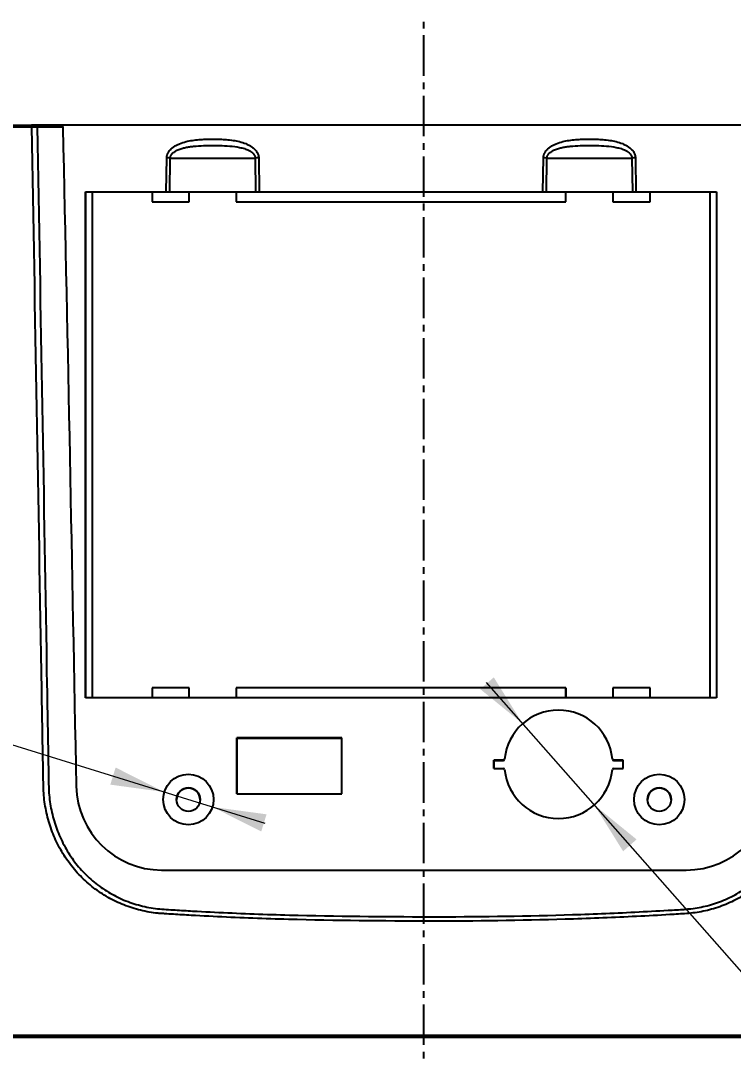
# Model space of a CAD drawing. Header units: millimetres. Extents: x 1677 to 3499, y -182 to 1106.
# Drawn here: x 2368.7 to 2474.7, y 757.2 to 910.3 of the extents above; entities that cross this region are included whole.
import ezdxf

# ---------------------------------------------------------------- set-up
doc = ezdxf.new("R2010")
doc.units = ezdxf.units.MM
doc.linetypes.add('CENTERX2', pattern=[20.32, 12.7, -2.54, 2.54, -2.54])
doc.linetypes.add('点画线', pattern=[18, 12, -2, 2, -2])
doc.layers.add('中心线层', color=1, linetype='CENTERX2', lineweight=25)
doc.layers.add('尺寸线层', color=3, linetype='Continuous', lineweight=18)
doc.styles.get("Standard").update_dxf_attribs({"font": 'txt.shx', "bigfont": 'gbcbig.shx'})
doc.dimstyles.new('ISO-25', dxfattribs={"dimtxt": 3.5, "dimasz": 2.5, "dimexe": 1.25, "dimexo": 0.625, "dimtad": 1, "dimtxsty": 'Standard', "dimcen": 2.5, "dimdle": 5, "dimadec": 0, "dimazin": 0, "dimtfac": 1, "dimtmove": 0, "dimatfit": 3, "dimfxl": 0, "dimarcsym": 0})

# ---------------------------------------------------------------- blocks, each defined once
blk = doc.blocks.new('*X18')
at = {"layer": '尺寸线层', "linetype": 'Continuous'}
for points in [[(2336.69, 637.87), (2330.12, 642.63), (2328.93, 640.24)], [(2340.49, 635.97), (2348.25, 633.59), (2347.06, 631.21)]]:
    blk.add_hatch(color=0, dxfattribs=at).paths.add_polyline_path(points, flags=0)
at = {"layer": '尺寸线层', "color": 0, "linetype": 'Continuous'}
blk.add_line((2055.2, 778.21), (2347.79, 632.33), dxfattribs=at)
at = {"layer": '尺寸线层', "color": 0, "insert": (2186.53, 724.49), "char_height": 14, "width": 566, "attachment_point": 5, "rotation": 333.4999}
blk.add_mtext('Injection-molded copper nuts  M3X6', dxfattribs=at)
blk = doc.blocks.new('*X22')
at = {"layer": '尺寸线层', "linetype": 'Continuous'}
for points in [[(2390.1, 795.73), (2382.86, 799.37), (2382.07, 796.83)], [(2397.27, 793.51), (2405.3, 792.42), (2404.51, 789.87)]]:
    blk.add_hatch(color=0, dxfattribs=at).paths.add_polyline_path(points, flags=0)
at = {"layer": '尺寸线层', "color": 0, "linetype": 'Continuous'}
blk.add_line((2211.36, 851.09), (2405.06, 791.1), dxfattribs=at)
at = {"layer": '尺寸线层', "color": 0, "char_height": 14, "attachment_point": 5, "rotation": 342.7914}
for s, insert, width in [('2-{\\fCXGDTSHP;f}%%C7.5', (2253.76, 847.24), 166.5833), ('%%C3.5', (2248.62, 830.63), 64)]:
    blk.add_mtext(s, dxfattribs=dict(at, insert=insert, width=width))
blk = doc.blocks.new('*X23')
at = {"layer": '尺寸线层', "linetype": 'Continuous'}
for points in [[(2443.37, 805.89), (2437.08, 811.01), (2439.08, 812.77)], [(2454.02, 793.81), (2458.31, 786.93), (2460.31, 788.69)]]:
    blk.add_hatch(color=0, dxfattribs=at).paths.add_polyline_path(points, flags=0)
at = {"layer": '尺寸线层', "color": 0, "linetype": 'Continuous'}
blk.add_line((2536.36, 700.45), (2437.98, 812.01), dxfattribs=at)
at = {"layer": '尺寸线层', "color": 0, "insert": (2528.89, 719.86), "char_height": 14, "width": 78, "attachment_point": 5, "rotation": 311.4088}
blk.add_mtext('%%C16,1', dxfattribs=at)

msp = doc.modelspace()

# ---------------------------------------------------------------- linework, layer by layer
at = {"layer": '中心线层', "linetype": '点画线', "ltscale": 0.5}
msp.add_line((2428.7, 731.15), (2428.7, 910.34), dxfattribs=at)
at = {"layer": '中心线层', "color": 7, "linetype": 'Continuous', "lineweight": 25}
for p, q in [((2374.77, 894.82), (2370.94, 894.82)), ((2370.94, 894.82), (2370.94, 894.82)), ((2374.71, 894.82), (2370.94, 894.82)), ((2371.18, 894.55), (2375, 894.55)), ((2482.69, 894.82), (2374.71, 894.82)), ((2374.75, 894.82), (2374.75, 894.82)), ((2375.01, 894.55), (2375, 894.57)), ((2390.39, 884.92), (2390.46, 889.93)), ((2390.92, 884.92), (2390.98, 889.92)), ((2390.98, 889.92), (2403.61, 889.92)), ((2403.61, 889.92), (2403.68, 884.92)), ((2404.14, 889.93), (2404.21, 884.92)), ((2446.39, 884.92), (2446.46, 889.93)), ((2446.92, 884.92), (2446.98, 889.92)), ((2446.98, 889.92), (2459.61, 889.92)), ((2459.61, 889.92), (2459.68, 884.92)), ((2460.14, 889.93), (2460.21, 884.92)), ((2378.4, 884.92), (2390.39, 884.92)), ((2378.4, 809.72), (2378.4, 884.92)), ((2378.4, 884.92), (2378.4, 809.72)), ((2379.4, 809.72), (2379.4, 884.92)), ((2388.28, 884.92), (2388.28, 883.42)), ((2390.92, 884.92), (2403.68, 884.92)), ((2393.8, 883.42), (2393.8, 884.92)), ((2400.8, 884.92), (2400.8, 883.42)), ((2404.21, 884.92), (2446.39, 884.92)), ((2446.92, 884.92), (2459.68, 884.92)), ((2449.8, 883.42), (2449.8, 884.92)), ((2456.8, 884.92), (2456.8, 883.42)), ((2460.21, 884.92), (2472.2, 884.92)), ((2462.31, 883.42), (2462.31, 884.92)), ((2471.2, 884.92), (2471.2, 809.72)), ((2472.2, 884.92), (2472.2, 809.72)), ((2388.28, 883.42), (2393.8, 883.42)), ((2400.8, 883.42), (2449.8, 883.42)), ((2456.8, 883.42), (2462.31, 883.42)), ((2388.28, 811.22), (2388.28, 809.72)), ((2393.8, 811.22), (2388.28, 811.22)), ((2393.8, 809.72), (2393.8, 811.22)), ((2449.8, 811.22), (2400.8, 811.22)), ((2400.8, 811.22), (2400.8, 809.72)), ((2449.8, 809.72), (2449.8, 811.22)), ((2449.8, 811.22), (2449.8, 811.22)), ((2449.8, 811.22), (2449.8, 809.72)), ((2462.31, 811.22), (2456.8, 811.22)), ((2456.8, 811.22), (2456.8, 809.72)), ((2462.31, 809.72), (2462.31, 811.22)), ((2472.2, 809.72), (2378.4, 809.72)), ((2378.4, 809.72), (2378.4, 809.72)), ((2416.48, 803.77), (2400.9, 803.77)), ((2400.9, 803.77), (2400.9, 795.47)), ((2400.9, 803.73), (2400.9, 803.77)), ((2400.9, 795.47), (2400.9, 803.73)), ((2400.9, 803.73), (2416.48, 803.73)), ((2416.48, 795.47), (2416.48, 803.77)), ((2440.49, 800.45), (2439.1, 800.45)), ((2439.1, 800.45), (2439.1, 799.25)), ((2439.1, 800.41), (2439.1, 800.45)), ((2439.1, 799.25), (2439.1, 800.41)), ((2439.1, 800.41), (2440.49, 800.41)), ((2440.49, 800.41), (2440.49, 800.45)), ((2440.69, 800.63), (2440.69, 800.59)), ((2456.71, 800.59), (2456.71, 800.63)), ((2458.3, 800.45), (2456.91, 800.45)), ((2456.91, 800.45), (2456.91, 800.41)), ((2456.91, 800.41), (2458.3, 800.41)), ((2458.3, 799.25), (2458.3, 800.45)), ((2439.1, 799.25), (2440.49, 799.25)), ((2456.91, 799.25), (2458.3, 799.25)), ((2400.9, 795.47), (2416.48, 795.47)), ((2389.7, 784.14), (2467.7, 784.14)), ((2430.94, 759.63), (2430.94, 759.32))]:
    msp.add_line(p, q, dxfattribs=at)
msp.add_lwpolyline([(2375.01, 894.53), (2375.01, 894.54), (2375.01, 894.55)], dxfattribs=at)
for centre, radius in [((2393.68, 794.62), 3.75), ((2463.68, 794.62), 3.75), ((2393.68, 794.61), 1.75), ((2463.68, 794.61), 1.75)]:
    msp.add_circle(centre, radius, dxfattribs=at)
for centre, radius, start, end in [((2389.06, 789.78), 100.16, 88.8995, 89.2005), ((2405.54, 789.78), 100.16, 90.7995, 91.1005), ((2445.06, 789.78), 100.16, 88.8995, 89.2005), ((2461.54, 789.78), 100.16, 90.7995, 91.1005), ((2448.7, 799.85), 8.05, 5.5664, 174.4336), ((2440.49, 800.65), 0.2, 270.0002, 354.433), ((2456.91, 800.65), 0.2, 185.5674, 270), ((2440.49, 799.05), 0.2, 5.5657, 90), ((2448.7, 799.85), 8.05, 185.5664, 354.4336), ((2456.91, 799.05), 0.2, 89.9989, 174.433), ((2389.7, 796.84), 12.7, 181.1248, 270.0011), ((2393.68, 794.59), 1.75, 0.0049, 180.0021), ((2463.68, 794.59), 1.75, 89.9993, 180.0019), ((2463.68, 794.59), 1.75, 0.0048, 90.0009), ((2467.7, 796.84), 12.7, 269.9989, 358.8752)]:
    msp.add_arc(centre, radius, start, end, dxfattribs=at)
for centre, start_param, end_param in [((2440.49, 800.61), 3.141552, 4.615226), ((2456.91, 800.61), 1.667878, 3.141552)]:
    msp.add_ellipse(centre, major_axis=(0, 0.2), ratio=0.999886, start_param=start_param, end_param=end_param, dxfattribs=at)
for points, knots in [([(2366.57, 894.82), (2366.82, 894.82), (2367.32, 894.82), (2368.23, 894.82), (2369.08, 894.82), (2369.77, 894.82), (2370.13, 894.82), (2370.29, 894.82), (2370.37, 894.82)], [0, 0, 0, 0, 6558.554252, 13114.57198, 23410.546195, 28691.052018, 30765.509528, 32839.956945, 32839.956945, 32839.956945, 32839.956945]), ([(2366.57, 894.55), (2366.82, 894.55), (2367.33, 894.55), (2368.23, 894.55), (2369.09, 894.55), (2369.77, 894.55), (2370.14, 894.55), (2370.3, 894.55), (2370.38, 894.55)], [0, 0, 0, 0, 6558.685662, 13114.834748, 23411.015257, 28691.626882, 30766.125957, 32840.614938, 32840.614938, 32840.614938, 32840.614938]), ([(2370.37, 894.82), (2370.39, 894.82), (2370.44, 894.82), (2370.52, 894.82), (2370.62, 894.82), (2370.73, 894.82), (2370.82, 894.82), (2370.88, 894.82), (2370.92, 894.82), (2370.93, 894.82), (2370.94, 894.82)], [0, 0, 0, 0, 4732.673038, 9486.749459, 16932.484105, 26414.855485, 33880.158884, 38905.295947, 40887.31288, 42868.146227, 42868.146227, 42868.146227, 42868.146227]), ([(2370.37, 894.82), (2370.37, 894.82), (2370.37, 894.79), (2370.38, 894.69), (2370.38, 894.62), (2370.38, 894.55)], [0, 0, 0, 0, 6457.594855, 6457.594855, 12915.189711, 12915.189711, 12915.189711, 12915.189711]), ([(2370.94, 894.82), (2370.92, 894.82), (2370.9, 894.82), (2370.86, 894.82), (2370.83, 894.82), (2370.76, 894.82), (2370.72, 894.82), (2370.62, 894.82), (2370.57, 894.82), (2370.5, 894.82), (2370.47, 894.82), (2370.42, 894.82), (2370.4, 894.82), (2370.37, 894.82)], [0, 0, 0, 0, 4110.708362, 4110.708362, 8221.416723, 8221.416723, 16442.833446, 16442.833446, 24664.250169, 24664.250169, 28774.958531, 28774.958531, 32885.666892, 32885.666892, 32885.666892, 32885.666892]), ([(2430.95, 776.54), (2423.92, 776.55), (2416.89, 776.6), (2406.35, 776.86), (2402.84, 776.98), (2397.58, 777.22), (2394.94, 777.35), (2391.88, 777.54), (2390.57, 777.62), (2389.91, 777.67), (2389.69, 777.68), (2389.25, 777.71), (2389.04, 777.73), (2387.95, 777.86), (2387.1, 778.02), (2385.43, 778.46), (2384.6, 778.74), (2382.98, 779.41), (2382.2, 779.8), (2380.71, 780.69), (2380, 781.18), (2378.64, 782.26), (2377.99, 782.86), (2376.79, 784.13), (2376.25, 784.8), (2375.49, 785.87), (2375.25, 786.23), (2374.8, 786.97), (2374.58, 787.36), (2373.97, 788.52), (2373.62, 789.32), (2373.03, 790.95), (2372.79, 791.79), (2372.5, 793.07), (2372.42, 793.5), (2372.28, 794.37), (2372.23, 794.8), (2372.15, 795.67), (2372.13, 796.11), (2372.12, 796.98), (2372.1, 798.29), (2372.01, 803.08), (2371.94, 807.43), (2371.4, 838.8), (2370.93, 866.67), (2370.38, 894.55)], [0, 0, 0, 0, 15411.867446, 15411.867446, 23117.801168, 23117.801168, 26970.76803, 28897.25146, 29860.493176, 29860.493176, 30342.114033, 30342.114033, 30823.734891, 30823.734891, 32750.218322, 32750.218322, 34676.701752, 34676.701752, 36603.185183, 36603.185183, 38529.668614, 38529.668614, 40456.152045, 40456.152045, 42382.635475, 42382.635475, 43345.877191, 43345.877191, 44309.118906, 44309.118906, 46235.602337, 46235.602337, 48162.085767, 48162.085767, 49125.327483, 49125.327483, 50088.569198, 50088.569198, 51051.810913, 51051.810913, 52015.052629, 53941.536059, 61647.469782, 61647.469782, 123294.939564, 123294.939564, 123294.939564, 123294.939564]), ([(2370.38, 894.55), (2370.41, 894.55), (2370.47, 894.55), (2370.58, 894.55), (2370.65, 894.55), (2370.69, 894.55)], [0, 0, 0, 0, 5463.909836, 10952.530054, 18241.965896, 18241.965896, 18241.965896, 18241.965896]), ([(2370.69, 894.55), (2370.7, 894.55), (2370.72, 894.55), (2370.74, 894.55), (2370.75, 894.55)], [0, 0, 0, 0, 4815.033452, 12917.622288, 12917.622288, 12917.622288, 12917.622288]), ([(2370.75, 894.55), (2370.8, 894.55), (2370.9, 894.55), (2371.02, 894.55), (2371.1, 894.55), (2371.13, 894.55), (2371.14, 894.55)], [0, 0, 0, 0, 7883.572996, 15650.176125, 20878.127778, 22904.32002, 22904.32002, 22904.32002, 22904.32002]), ([(2370.94, 894.82), (2371, 894.82), (2371.05, 894.79), (2371.14, 894.69), (2371.17, 894.62), (2371.17, 894.55)], [0, 0, 0, 0, 6459.514043, 6459.514043, 12919.028086, 12919.028086, 12919.028086, 12919.028086]), ([(2371.14, 894.55), (2371.14, 894.55), (2371.15, 894.55), (2371.16, 894.55), (2371.17, 894.55)], [0, 0, 0, 0, 220.732291, 12920.185223, 12920.185223, 12920.185223, 12920.185223]), ([(2371.18, 894.55), (2371.72, 866.86), (2372.18, 839.18), (2372.71, 808.03), (2372.77, 804.57), (2372.85, 800.24), (2372.87, 798.95), (2372.89, 797.65), (2372.9, 796.78), (2372.91, 796.35), (2372.95, 795.49), (2372.99, 795.05), (2373.1, 794.19), (2373.16, 793.76), (2373.41, 792.48), (2373.63, 791.64), (2374.18, 790), (2374.51, 789.2), (2375.08, 788.03), (2375.29, 787.65), (2375.72, 786.89), (2375.95, 786.53), (2376.68, 785.46), (2377.21, 784.78), (2378.37, 783.5), (2379.01, 782.9), (2380.34, 781.8), (2381.05, 781.31), (2382.52, 780.42), (2383.29, 780.03), (2384.9, 779.35), (2385.72, 779.08), (2387.39, 778.65), (2388.23, 778.49), (2389.52, 778.35), (2389.96, 778.32), (2390.83, 778.27), (2392.13, 778.18), (2395.18, 778), (2397.79, 777.87), (2403.02, 777.63), (2406.51, 777.51), (2416.98, 777.26), (2423.96, 777.21), (2430.94, 777.2)], [0, 0, 0, 0, 58149.244218, 58149.244218, 65417.899745, 65417.899745, 67235.063627, 68143.645568, 68143.645568, 69052.227509, 69052.227509, 69960.80945, 69960.80945, 70869.391391, 70869.391391, 72686.555272, 72686.555272, 74503.719154, 74503.719154, 75412.301095, 75412.301095, 76320.883036, 76320.883036, 78138.046918, 78138.046918, 79955.2108, 79955.2108, 81772.374681, 81772.374681, 83589.538563, 83589.538563, 85406.702445, 85406.702445, 87223.866327, 87223.866327, 88132.448268, 88132.448268, 89041.030209, 90858.19409, 94492.521854, 94492.521854, 101761.177381, 101761.177381, 116298.488436, 116298.488436, 116298.488436, 116298.488436]), ([(2375, 894.59), (2374.99, 894.61), (2374.98, 894.64), (2374.95, 894.7), (2374.89, 894.76), (2374.83, 894.8), (2374.79, 894.81), (2374.77, 894.81), (2374.76, 894.82), (2374.75, 894.82), (2374.75, 894.82)], [0, 0, 0, 0, 5293.88857, 10740.557347, 21450.904717, 32165.173108, 35237.671178, 37571.152781, 40234.912644, 42950.650235, 42950.650235, 42950.650235, 42950.650235]), ([(2430.94, 777.2), (2437.56, 777.22), (2444.17, 777.31), (2454.08, 777.62), (2457.38, 777.76), (2462.33, 778.01), (2463.97, 778.1), (2466.03, 778.22), (2466.65, 778.26), (2467.26, 778.3), (2467.67, 778.33), (2467.88, 778.35), (2468.91, 778.44), (2469.72, 778.58), (2471.33, 778.96), (2472.14, 779.21), (2473.33, 779.68), (2473.73, 779.86), (2474.49, 780.22), (2474.87, 780.42), (2475.97, 781.05), (2476.68, 781.52), (2478.02, 782.57), (2478.66, 783.14), (2479.84, 784.37), (2480.39, 785.02), (2481.13, 786.05), (2481.37, 786.41), (2481.82, 787.13), (2482.03, 787.5), (2482.64, 788.64), (2482.98, 789.42), (2483.57, 791.01), (2483.82, 791.82), (2484.1, 793.08), (2484.19, 793.5), (2484.32, 794.35), (2484.37, 794.77), (2484.45, 795.62), (2484.48, 796.04), (2484.5, 796.89), (2484.5, 797.31), (2484.54, 799.44), (2484.62, 804.53), (2484.71, 809.63), (2485.23, 840.2), (2485.69, 867.37), (2486.22, 894.54)], [0, 0, 0, 0, 16040.321934, 16040.321934, 24060.482901, 24060.482901, 28070.563385, 28070.563385, 29073.083506, 29574.343566, 29574.343566, 30075.603627, 30075.603627, 32080.643868, 32080.643868, 34085.68411, 34085.68411, 35088.204231, 35088.204231, 36090.724352, 36090.724352, 38095.764594, 38095.764594, 40100.804835, 40100.804835, 42105.845077, 42105.845077, 43108.365198, 43108.365198, 44110.885319, 44110.885319, 46115.925561, 46115.925561, 48120.965803, 48120.965803, 49123.485923, 49123.485923, 50126.006044, 50126.006044, 51128.526165, 51128.526165, 52131.046286, 52131.046286, 56141.12677, 64161.287737, 64161.287737, 128322.575474, 128322.575474, 128322.575474, 128322.575474]), ([(2487.01, 894.54), (2486.47, 867.19), (2486.01, 839.84), (2485.49, 809.06), (2485.43, 805.65), (2485.34, 800.52), (2485.31, 798.81), (2485.27, 796.67), (2485.27, 796.24), (2485.22, 795.39), (2485.18, 794.96), (2485.02, 793.68), (2484.86, 792.83), (2484.43, 791.16), (2484.17, 790.35), (2483.53, 788.76), (2483.16, 787.99), (2482.32, 786.48), (2481.85, 785.76), (2480.83, 784.39), (2480.27, 783.75), (2479.06, 782.53), (2478.41, 781.95), (2477.05, 780.92), (2476.33, 780.45), (2475.22, 779.82), (2474.84, 779.62), (2474.07, 779.25), (2473.67, 779.08), (2472.47, 778.61), (2471.66, 778.35), (2470.03, 777.96), (2469.21, 777.81), (2467.97, 777.69), (2467.56, 777.66), (2466.73, 777.61), (2464.65, 777.47), (2462.58, 777.36), (2457.6, 777.11), (2454.27, 776.97), (2444.28, 776.65), (2437.61, 776.56), (2430.95, 776.54)], [0, 0, 0, 0, 55772.919058, 55772.919058, 62744.53394, 62744.53394, 66230.341381, 66230.341381, 67101.793241, 67101.793241, 67973.245102, 67973.245102, 69716.148822, 69716.148822, 71459.052543, 71459.052543, 73201.956263, 73201.956263, 74944.859984, 74944.859984, 76687.763704, 76687.763704, 78430.667425, 78430.667425, 80173.571145, 80173.571145, 81045.023006, 81045.023006, 81916.474866, 81916.474866, 83659.378587, 83659.378587, 85402.282307, 85402.282307, 86273.734167, 86273.734167, 87145.186028, 90630.993469, 90630.993469, 97602.608351, 97602.608351, 111545.838115, 111545.838115, 111545.838115, 111545.838115]), ([(2390.46, 889.93), (2390.46, 889.97), (2390.46, 890.05), (2390.48, 890.17), (2390.5, 890.29), (2390.54, 890.4), (2390.58, 890.52), (2390.64, 890.64), (2390.7, 890.75), (2390.79, 890.9), (2390.92, 891.07), (2391.09, 891.26), (2391.28, 891.43), (2391.54, 891.63), (2391.9, 891.85), (2392.52, 892.13), (2393.31, 892.37), (2394.3, 892.56), (2395.26, 892.67), (2396.27, 892.72), (2397.3, 892.73), (2398.32, 892.72), (2399.33, 892.67), (2400.3, 892.56), (2401.28, 892.37), (2402.08, 892.13), (2402.69, 891.85), (2403.13, 891.59), (2403.52, 891.27), (2403.79, 890.94), (2403.97, 890.64), (2404.06, 890.41), (2404.12, 890.17), (2404.13, 890.01), (2404.14, 889.93)], [0, 0, 0, 0, 1229.768656, 2460.339229, 3699.068338, 4953.169031, 6229.593794, 7534.938452, 8875.371985, 10256.593299, 12807.190047, 15462.647168, 18034.836095, 20658.68753, 25626.217386, 30936.972415, 41268.080388, 51089.716336, 61703.717913, 71074.034885, 82121.57983, 93153.42434, 102560.755983, 113165.652145, 122963.737284, 133239.33755, 138548.878121, 143555.946723, 148941.856113, 153995.212282, 156704.339996, 159280.437108, 161774.88113, 164244.151655, 164244.151655, 164244.151655, 164244.151655]), ([(2390.98, 889.92), (2390.99, 889.95), (2390.99, 890), (2391, 890.08), (2391.02, 890.16), (2391.05, 890.23), (2391.08, 890.3), (2391.13, 890.38), (2391.2, 890.5), (2391.34, 890.65), (2391.6, 890.87), (2392, 891.1), (2392.54, 891.31), (2393.12, 891.46), (2393.71, 891.57), (2394.28, 891.65), (2395.14, 891.74), (2396.14, 891.78), (2397.3, 891.79), (2398.48, 891.78), (2399.81, 891.72), (2401.05, 891.56), (2401.88, 891.36), (2402.36, 891.2), (2402.72, 891.04), (2403.04, 890.84), (2403.28, 890.63), (2403.43, 890.45), (2403.53, 890.28), (2403.6, 890.11), (2403.61, 889.98), (2403.61, 889.92)], [0, 0, 0, 0, 866.140261, 1721.508667, 2572.827848, 3425.823817, 4285.170926, 4986.382574, 6439.198084, 8599.356219, 11673.265052, 17155.225883, 23565.559742, 29996.086482, 36369.86508, 42827.782848, 48347.394451, 64087.322511, 74739.033684, 85391.771408, 101897.812698, 117325.590262, 125349.118444, 129223.533504, 133376.014732, 138006.288159, 141426.628215, 143529.241622, 145549.616181, 147522.041003, 149507.885237, 149507.885237, 149507.885237, 149507.885237]), ([(2446.46, 889.93), (2446.46, 889.97), (2446.46, 890.05), (2446.48, 890.17), (2446.5, 890.29), (2446.54, 890.4), (2446.58, 890.52), (2446.64, 890.64), (2446.7, 890.75), (2446.79, 890.9), (2446.92, 891.07), (2447.09, 891.26), (2447.28, 891.43), (2447.54, 891.63), (2447.9, 891.85), (2448.52, 892.13), (2449.31, 892.37), (2450.3, 892.56), (2451.26, 892.67), (2452.27, 892.72), (2453.3, 892.73), (2454.32, 892.72), (2455.33, 892.67), (2456.3, 892.56), (2457.28, 892.37), (2458.08, 892.13), (2458.69, 891.85), (2459.13, 891.59), (2459.52, 891.27), (2459.79, 890.94), (2459.97, 890.64), (2460.06, 890.41), (2460.12, 890.17), (2460.13, 890.01), (2460.14, 889.93)], [0, 0, 0, 0, 1260.505842, 2521.833579, 3791.523698, 5076.969536, 6385.29735, 7723.267825, 9097.204134, 10512.947625, 13127.294507, 15849.12213, 18485.601138, 21175.033341, 26266.722082, 31710.21283, 42299.538081, 52366.655954, 63245.956531, 72850.454135, 84174.150821, 95481.752591, 105124.191732, 115994.157197, 126037.132306, 136569.564275, 142011.813633, 147144.030038, 152664.555219, 157844.21772, 160621.058258, 163261.543255, 165818.334423, 168349.32307, 168349.32307, 168349.32307, 168349.32307]), ([(2446.98, 889.92), (2446.99, 889.95), (2446.99, 890), (2447, 890.08), (2447.02, 890.16), (2447.05, 890.23), (2447.08, 890.3), (2447.13, 890.38), (2447.2, 890.5), (2447.34, 890.65), (2447.6, 890.87), (2448, 891.1), (2448.54, 891.31), (2449.12, 891.46), (2449.71, 891.57), (2450.28, 891.65), (2451.14, 891.74), (2452.14, 891.78), (2453.3, 891.79), (2454.48, 891.78), (2455.81, 891.72), (2457.05, 891.56), (2457.88, 891.36), (2458.36, 891.2), (2458.72, 891.04), (2459.04, 890.84), (2459.28, 890.63), (2459.43, 890.45), (2459.53, 890.28), (2459.6, 890.11), (2459.61, 889.98), (2459.61, 889.92)], [0, 0, 0, 0, 887.757947, 1764.475202, 2637.042166, 3511.327755, 4392.12298, 5110.835363, 6599.911687, 8813.984291, 11964.585083, 17583.396761, 24153.722535, 30744.746031, 37277.605681, 43896.706891, 49554.103668, 65686.860125, 76604.417386, 87523.041323, 104441.069742, 120253.889919, 128477.675512, 132448.804256, 136704.913038, 141450.783964, 144956.45983, 147111.5515, 149182.352084, 151204.006448, 153239.41533, 153239.41533, 153239.41533, 153239.41533]), ([(2315.03, 759.63), (2315.03, 759.63), (2315.12, 759.63), (2315.72, 759.63), (2316.12, 759.63), (2316.43, 759.63), (2316.6, 759.63), (2317.17, 759.63), (2317.66, 759.63), (2318.96, 759.63), (2319.78, 759.63), (2321.47, 759.63), (2322.1, 759.63), (2323.22, 759.63), (2323.62, 759.63), (2324.49, 759.63), (2324.95, 759.63), (2325.94, 759.63), (2326.47, 759.63), (2327.6, 759.63), (2328.2, 759.63), (2330.13, 759.63), (2331.57, 759.63), (2334.73, 759.63), (2336.42, 759.63), (2340.01, 759.63), (2341.91, 759.63), (2344.82, 759.63), (2345.81, 759.63), (2347.78, 759.63), (2348.78, 759.63), (2351.79, 759.63), (2353.83, 759.63), (2359.98, 759.63), (2364.14, 759.63), (2372.45, 759.63), (2376.62, 759.63), (2384.96, 759.63), (2389.14, 759.63), (2397.5, 759.63), (2401.68, 759.63), (2414.23, 759.63), (2422.59, 759.63), (2430.94, 759.63)], [0, 0, 0, 0, 13940.176677, 20910.265016, 24395.309185, 24395.309185, 27880.353355, 27880.353355, 34850.441693, 34850.441693, 41820.530032, 41820.530032, 45305.574201, 45305.574201, 47048.096286, 47048.096286, 48790.618371, 48790.618371, 50533.140455, 50533.140455, 52275.66254, 52275.66254, 55760.706709, 55760.706709, 59245.750879, 59245.750879, 62730.795048, 62730.795048, 64473.317133, 64473.317133, 66215.839217, 66215.839217, 69700.883387, 69700.883387, 76670.971725, 76670.971725, 83641.060064, 83641.060064, 90611.148403, 90611.148403, 97581.236741, 97581.236741, 111521.413419, 111521.413419, 111521.413419, 111521.413419]), ([(2315.32, 759.32), (2315.32, 759.32), (2315.32, 759.32), (2315.33, 759.32), (2315.34, 759.32), (2315.36, 759.32), (2315.38, 759.32), (2315.42, 759.32), (2315.48, 759.32), (2315.56, 759.32), (2315.68, 759.32), (2315.84, 759.32), (2316.05, 759.32), (2316.32, 759.32), (2316.68, 759.32), (2317.13, 759.32), (2317.72, 759.32), (2318.5, 759.32), (2319.53, 759.32), (2320.94, 759.32), (2322.45, 759.32), (2323.86, 759.32), (2324.88, 759.32), (2325.9, 759.32), (2326.94, 759.32), (2328.28, 759.32), (2330.35, 759.32), (2332.94, 759.32), (2335.58, 759.32), (2337.39, 759.32), (2339.5, 759.32), (2341.56, 759.32), (2344.93, 759.32), (2349.6, 759.32), (2354.58, 759.32), (2359.49, 759.32), (2364.39, 759.32), (2369.64, 759.33), (2374.62, 759.32), (2379.61, 759.32), (2386.64, 759.32), (2394.15, 759.32), (2401.66, 759.32), (2408.39, 759.32), (2415.9, 759.32), (2423.42, 759.32), (2428.44, 759.32), (2430.94, 759.32)], [0, 0, 0, 0, 2130.126298, 4551.915995, 7265.411761, 10270.627846, 13567.544101, 17156.103644, 21036.216473, 25207.772, 29670.664348, 34424.835182, 39470.340019, 44807.445207, 50436.764166, 56359.442992, 62571.37631, 69068.34643, 75861.022576, 82953.66629, 90322.201732, 93134.578445, 95949.314685, 98773.645798, 100716.721625, 103012.914084, 107238.486787, 112428.590471, 115708.393345, 118879.211454, 119944.132254, 124184.757412, 126878.99774, 132529.12682, 141080.35297, 144252.691368, 149469.088465, 157875.222183, 162085.912632, 166299.468856, 174725.302018, 185803.269405, 191563.855089, 199982.432476, 208402.416557, 216824.180715, 225247.452711, 225247.452711, 225247.452711, 225247.452711]), ([(2430.94, 759.32), (2433.32, 759.32), (2438.01, 759.32), (2445.04, 759.32), (2452.08, 759.32), (2459.1, 759.32), (2466.12, 759.32), (2473.01, 759.32), (2479.64, 759.32), (2485.97, 759.32), (2492.05, 759.32), (2498.09, 759.32), (2503.41, 759.32), (2507.97, 759.32), (2511.8, 759.32), (2516.15, 759.32), (2520.82, 759.32), (2524.97, 759.32), (2528.04, 759.32), (2530.36, 759.32), (2532.84, 759.32), (2535.18, 759.32), (2537.13, 759.32), (2538.58, 759.32), (2539.63, 759.32), (2540.48, 759.32), (2541.15, 759.32), (2541.61, 759.32), (2541.91, 759.32), (2542.06, 759.32), (2542.07, 759.32), (2542.07, 759.32)], [0, 0, 0, 0, 5714.297914, 11250.738391, 16879.482453, 22619.082529, 28130.647483, 33754.626352, 39196.475765, 44107.367335, 49027.886307, 53943.006349, 58845.65422, 62166.534808, 65418.232817, 68661.123546, 73713.496212, 78513.812052, 81777.989149, 85067.707755, 88393.94204, 94283.341663, 100201.124662, 106108.704555, 112040.412603, 118001.322985, 125771.318905, 133496.974414, 141520.475636, 149407.953963, 155894.532133, 155894.532133, 155894.532133, 155894.532133])]:
    msp.add_open_spline(points, degree=3, knots=knots, dxfattribs=at)
for points in [[(2374.75, 894.82), (2374.74, 894.82), (2374.72, 894.82), (2374.71, 894.82)], [(2375, 894.59), (2375, 894.58), (2375, 894.56), (2375, 894.55)], [(2375.01, 894.53), (2375.75, 861.88), (2376.36, 829.24), (2377, 796.59)], [(2390.39, 884.92), (2390.58, 884.92), (2390.76, 884.92), (2390.92, 884.92)], [(2403.68, 884.92), (2403.84, 884.92), (2404.02, 884.92), (2404.21, 884.92)], [(2446.39, 884.92), (2446.58, 884.92), (2446.76, 884.92), (2446.92, 884.92)], [(2459.68, 884.92), (2459.84, 884.92), (2460.02, 884.92), (2460.21, 884.92)]]:
    msp.add_open_spline(points, degree=3, dxfattribs=at)
at = {"layer": '中心线层', "color": 8, "linetype": 'Continuous', "lineweight": 25}
msp.add_open_spline([(2430.94, 759.63), (2436.39, 759.63), (2447.29, 759.63), (2463.65, 759.63), (2477.28, 759.63), (2488.16, 759.63), (2496.29, 759.63), (2503.67, 759.63), (2510.25, 759.63), (2515.97, 759.63), (2521.32, 759.63), (2526.06, 759.63), (2529.95, 759.63), (2533.18, 759.63), (2535.71, 759.63), (2537.6, 759.63), (2538.98, 759.63), (2539.98, 759.63), (2541.05, 759.63), (2541.84, 759.63), (2542.32, 759.63), (2542.35, 759.63), (2542.36, 759.63)], degree=3, knots=[0, 0, 0, 0, 9102.616878, 18210.976331, 27342.546058, 31916.681958, 36506.688422, 41103.735555, 44558.077765, 48048.466847, 51556.861452, 55063.253695, 58599.585171, 62094.013562, 66278.696085, 70394.677905, 74476.045264, 78546.902036, 82616.990043, 91670.807417, 100715.8276, 108501.657611, 108501.657611, 108501.657611, 108501.657611], dxfattribs=at)

# ---------------------------------------------------------------- dimensions: what is measured, and where the dimension line sits
at = {"layer": '尺寸线层'}
for p1, p2, text, override, picture, middle in [((2397.27, 793.51), (2390.1, 795.73), '2-{\\fCXGDTSHP;f}%%C7.5', {"dimtxt": 14, "dimasz": 8, "dimexe": 2, "dimexo": 0, "dimgap": 1.524, "dimdec": 1, "dimzin": 0, "dimpost": '%%C<>\\X%%C3.5', "dimsah": 1, "dimdle": 8.16, "dimadec": 2, "dimtfill": 1, "dimtolj": 1, "dimtzin": 0}, '*X22', (2251.14, 838.77)), ((2340.49, 635.97), (2336.69, 637.87), 'Injection-molded copper nuts  M3X6', {"dimtxt": 14, "dimasz": 8, "dimexe": 2, "dimexo": 0, "dimgap": 1.524, "dimdec": 1, "dimzin": 0, "dimpost": '%%C<>', "dimsah": 1, "dimdle": 8.16, "dimadec": 2, "dimtfill": 1, "dimtolj": 1, "dimtzin": 0}, '*X18', (2181.83, 715.07))]:
    dim = msp.add_diameter_dim_2p(p1=p1, p2=p2, text=text, dimstyle='ISO-25', override=override, dxfattribs=at)
    dim.commit()
    dim.dimension.update_dxf_attribs({"geometry": picture, "text_midpoint": middle, "dimtype": 163})
dim = msp.add_diameter_dim_2p(p1=(2443.37, 805.89), p2=(2454.02, 793.81), dimstyle='ISO-25', override={"dimtxt": 14, "dimasz": 8, "dimexe": 2, "dimexo": 0, "dimgap": 1.524, "dimdec": 1, "dimzin": 0, "dimpost": '%%C<>', "dimsah": 1, "dimdle": 8.16, "dimadec": 2, "dimtfill": 1, "dimtolj": 1, "dimtzin": 0}, dxfattribs=at)
dim.commit()
dim.dimension.update_dxf_attribs({"geometry": '*X23', "text_midpoint": (2523.46, 715.07), "dimtype": 163})

doc.saveas('drawing.dxf')
